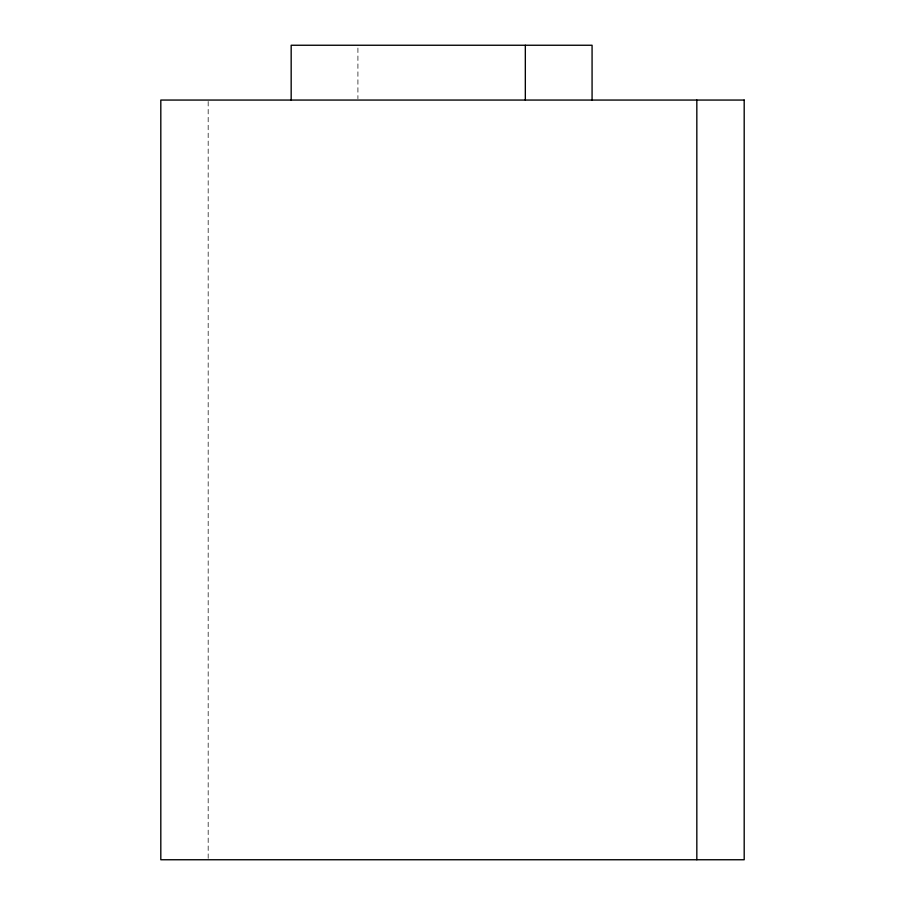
<?xml version="1.0" encoding="UTF-8"?>
<svg xmlns="http://www.w3.org/2000/svg" width="905" height="905" viewBox="0 0 905 905"><rect width="100%" height="100%" fill="white"/><g stroke="black" fill="none" stroke-linecap="round" stroke-linejoin="round"><path stroke-width="0.68" stroke-dasharray="4.53 3.39" d="M357.916 48.056L357.916 98.656M208.173 101.473L208.173 858.336"/><path stroke-width="1.36" d="M696.827 100.059L696.827 859.75M592.074 100.059L592.074 45.25L291.172 45.25L291.172 100.059M525.33 45.25L525.33 100.059M744.193 100.059L160.807 100.059L160.807 859.75L744.193 859.75L744.193 100.059"/></g></svg>
